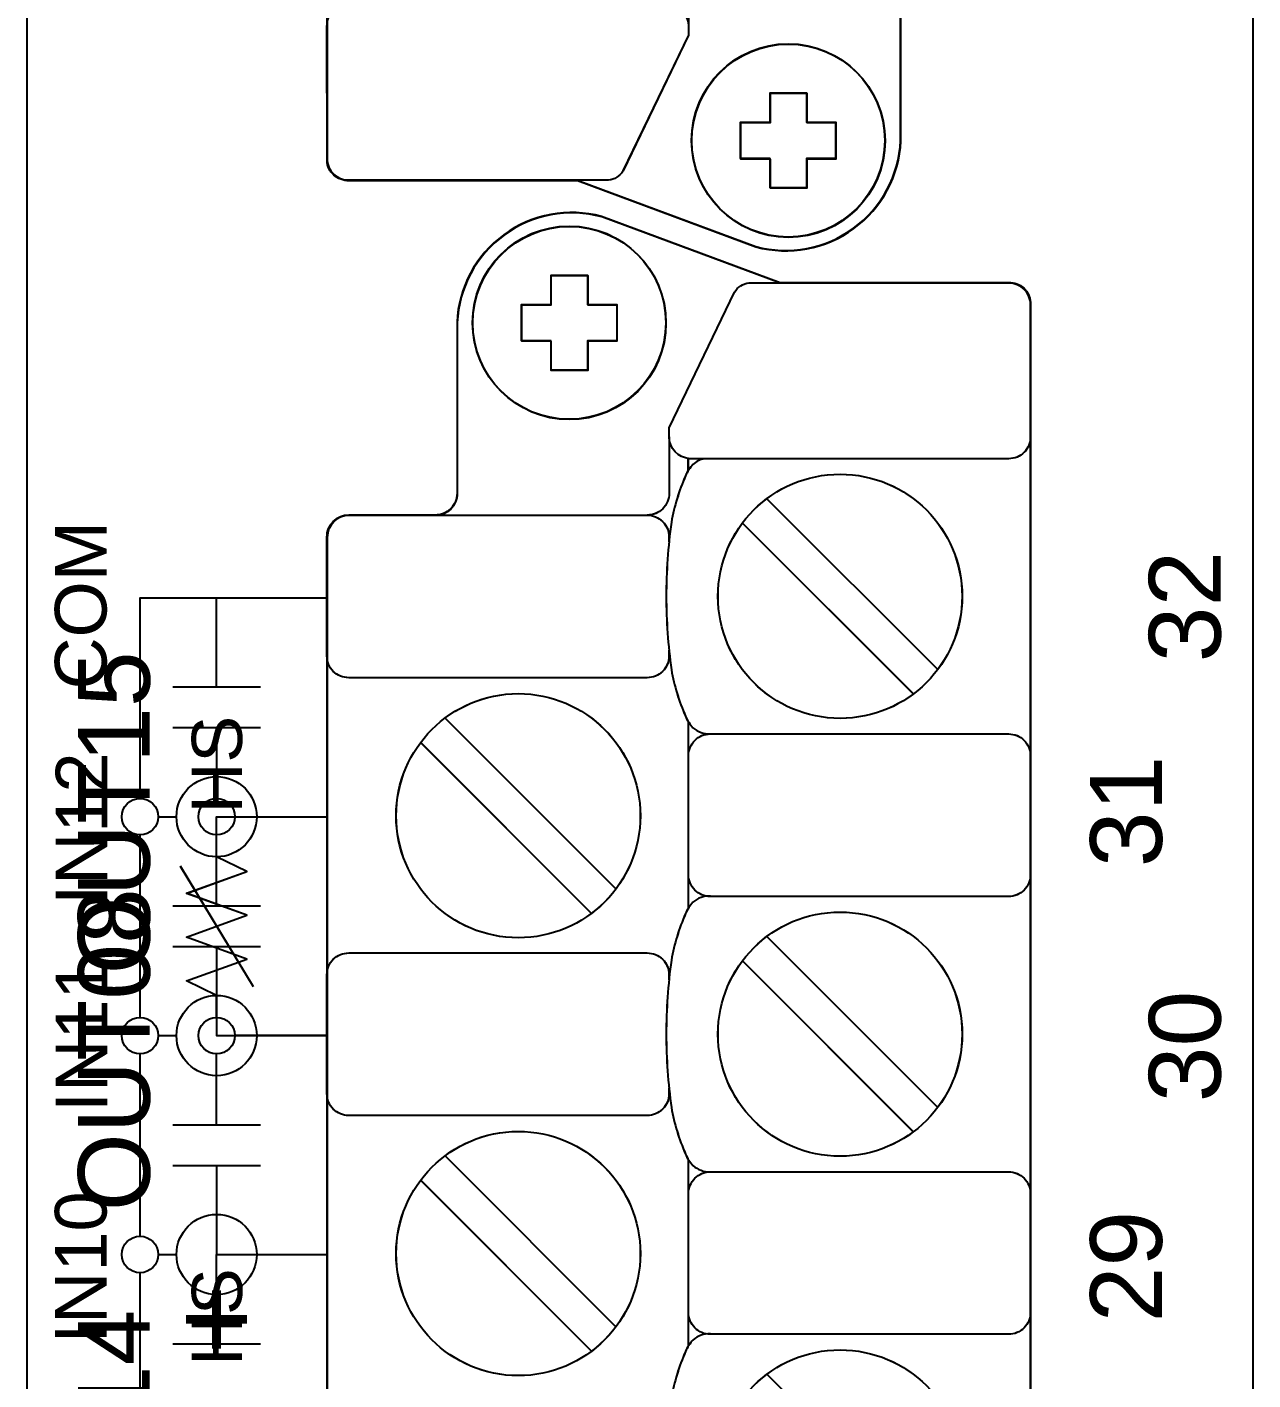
# Model space of a CAD drawing. Extents: x 1 to 47, y 1 to 34.6.
# Drawn here: x 36.919 to 38.599, y 13.126 to 14.98 of the extents above; entities that cross this region are included whole.
import ezdxf

# ---------------------------------------------------------------- set-up
doc = ezdxf.new("R2010")
doc.units = 0
doc.header["$MEASUREMENT"] = 0
for name, color, linetype in [('10_0______DWG_', 7, 'CONTINUOUS'), ('9_1__0__EMPTY_IO_BOARD_POS', 7, 'CONTINUOUS'), ('9_2__2___8__OPTOISOLATED_I', 7, 'CONTINUOUS'), ('9_3__7___8__OPTOISOLATED_I', 7, 'CONTINUOUS'), ('9_4__C___18__COMMON____6__', 7, 'CONTINUOUS'), ('9_5__D___18__COMMON____6__', 7, 'CONTINUOUS'), ('9_6__E___8__OPTOISOLATED_I', 7, 'CONTINUOUS'), ('9_7__4___18__COMMON____6__', 7, 'CONTINUOUS'), ('9_8__8___8__OPTOISOLATED_I', 7, 'CONTINUOUS')]:
    doc.layers.add(name, color=color, linetype=linetype)
doc.styles.add('ARIAL', font='arial.ttf')

msp = doc.modelspace()

# ---------------------------------------------------------------- linework, layer by layer
at = {"layer": '10_0______DWG_'}
msp.add_lwpolyline([(36.919, 3.6192), (36.919, 20.2795, -0.468367), (36.979, 20.3295), (38.549, 20.3295, -0.414132), (38.599, 20.2795), (38.599, 3.6192, -0.414214), (38.549, 3.5692), (36.969, 3.5692, -0.414287)], format="xyb", close=True, dxfattribs=at)
at = {"layer": '9_1__0__EMPTY_IO_BOARD_POS'}
for points in [[(38.1465, 15.0875), (38.2645, 15.0875, 0.414213), (38.2945, 15.1175), (38.2945, 20.0993, 0.414214), (38.2645, 20.1293), (37.9515, 20.1293), (37.7067, 20.2202, 0.480048), (37.5085, 20.0752), (37.5085, 19.841, -0.414214), (37.4785, 19.811), (37.3604, 19.811, 0.414212), (37.3304, 19.781), (37.3303, 19.781), (37.3303, 14.7999, 0.414215), (37.3603, 14.7699), (37.6732, 14.77), (37.9179, 14.6791, 0.47859), (38.1165, 14.8241), (38.1165, 15.0575, -0.414214)], [(38.1465, 9.5875), (38.2645, 9.5875, 0.414213), (38.2945, 9.6175), (38.2945, 14.5993, 0.414214), (38.2645, 14.6293), (37.9515, 14.6293), (37.7067, 14.7202, 0.480048), (37.5085, 14.5752), (37.5085, 14.341, -0.414214), (37.4785, 14.311), (37.3604, 14.311, 0.414212), (37.3304, 14.281), (37.3303, 14.281), (37.3303, 9.2999, 0.414215), (37.3603, 9.2699), (37.6732, 9.27), (37.9179, 9.1791, 0.47859), (38.1165, 9.3241), (38.1165, 9.5575, -0.414214)]]:
    msp.add_lwpolyline(points, format="xyb", close=True, dxfattribs=at)
for points in [[(37.9376, 14.7995), (37.8973, 14.7995), (37.8973, 14.8495), (37.9376, 14.8495), (37.9376, 14.8896), (37.9875, 14.8896), (37.9875, 14.8495), (38.0275, 14.8495), (38.0275, 14.7995), (37.9875, 14.7995), (37.9875, 14.7594), (37.9376, 14.7594)], [(37.6374, 14.5497), (37.5971, 14.5497), (37.5971, 14.5997), (37.6374, 14.5997), (37.6374, 14.6398), (37.6874, 14.6398), (37.6874, 14.5997), (37.7273, 14.5997), (37.7273, 14.5497), (37.6874, 14.5497), (37.6874, 14.5096), (37.6374, 14.5096)]]:
    msp.add_lwpolyline(points, close=True, dxfattribs=at)
for centre in [(37.9624, 14.8245), (37.6622, 14.5747)]:
    msp.add_circle(centre, 0.1324, dxfattribs=at)
at = {"layer": '9_2__2___8__OPTOISOLATED_I'}
for points in [[(38.1461, 15.088), (38.2641, 15.088, 0.414213), (38.2941, 15.118), (38.2942, 20.0998, 0.414214), (38.2642, 20.1298), (37.9511, 20.1298), (37.7064, 20.2207, 0.480048), (37.5082, 20.0757), (37.5082, 19.8415, -0.414214), (37.4782, 19.8115), (37.36, 19.8115, 0.414212), (37.33, 19.7815), (37.3299, 19.7815), (37.3299, 14.8004, 0.414215), (37.3599, 14.7704), (37.6728, 14.7705), (37.9176, 14.6796, 0.47859), (38.1161, 14.8246), (38.1161, 15.058, -0.414214)], [(38.1461, 9.588), (38.2641, 9.588, 0.414213), (38.2941, 9.618), (38.2942, 14.5998, 0.414214), (38.2642, 14.6298), (37.9511, 14.6298), (37.7064, 14.7207, 0.480048), (37.5082, 14.5757), (37.5082, 14.3415, -0.414214), (37.4782, 14.3115), (37.36, 14.3115, 0.414212), (37.33, 14.2815), (37.3299, 14.2815), (37.3299, 9.3004, 0.414215), (37.3599, 9.2704), (37.6728, 9.2705), (37.9176, 9.1796, 0.47859), (38.1161, 9.3246), (38.1161, 9.558, -0.414214)], [(38.294, 14.6031), (38.2942, 14.4188, -0.414214), (38.2642, 14.3888), (37.8271, 14.3888, -0.390527), (37.7988, 14.4188), (37.7988, 14.431), (37.8885, 14.6169, -0.241514), (37.9085, 14.6298), (38.2642, 14.6298, -0.422157)]]:
    msp.add_lwpolyline(points, format="xyb", close=True, dxfattribs=at)
for points in [[(37.8254, 15.3273), (37.8254, 14.9692), (37.7356, 14.7833, -0.241986), (37.7157, 14.7705), (37.3599, 14.7704, -0.422157), (37.3301, 14.7971), (37.3299, 14.9814, -0.414214), (37.3599, 15.0114), (37.7971, 15.0114, -0.390527), (37.8254, 14.9814)], [(37.7988, 14.4188), (37.7989, 14.3415, -0.414214), (37.7689, 14.3115)], [(37.8469, 14.3888, 0.127742), (37.8315, 14.381, 0.081668), (37.8213, 14.3654, 0.0591), (37.802, 14.3017, 0.034646), (37.7949, 14.2002, 0.03436), (37.802, 14.0995, 0.0591), (37.8213, 14.0358, 0.081668), (37.8315, 14.0201, 0.191033), (37.8554, 14.0116)], [(37.7987, 14.1265), (37.7987, 14.1186, -0.414214), (37.7687, 14.0886), (37.3599, 14.0886, -0.414214), (37.3299, 14.1186), (37.3299, 14.2815, -0.414214), (37.3599, 14.3115), (37.7687, 14.3115, -0.414214), (37.7987, 14.2815), (37.7987, 14.2747)], [(37.8254, 13.9816, -0.414214), (37.8554, 14.0116), (38.2641, 14.0116, -0.414214), (38.2941, 13.9816), (38.2941, 13.8188, -0.414214), (38.2641, 13.7888), (37.8554, 13.7888, -0.414214), (37.8254, 13.8188)], [(37.8554, 13.7895, 0.191033), (37.8315, 13.781, 0.081668), (37.8213, 13.7654, 0.0591), (37.802, 13.7017, 0.034646), (37.7949, 13.6002, 0.03436), (37.802, 13.4995, 0.0591), (37.8213, 13.4358, 0.081668), (37.8315, 13.4201, 0.191033), (37.8554, 13.4116)], [(37.7987, 13.5265), (37.7987, 13.5186, -0.414214), (37.7687, 13.4886), (37.3599, 13.4886, -0.414214), (37.3299, 13.5186), (37.3299, 13.6815, -0.414214), (37.3599, 13.7115), (37.7687, 13.7115, -0.414214), (37.7987, 13.6815), (37.7987, 13.6746)], [(37.8254, 13.3816, -0.414214), (37.8554, 13.4116), (38.2641, 13.4116, -0.414214), (38.2941, 13.3816), (38.2941, 13.2188, -0.414214), (38.2641, 13.1888), (37.8554, 13.1888, -0.414214), (37.8254, 13.2188)], [(37.8554, 13.1895, 0.191033), (37.8315, 13.181, 0.081668), (37.8213, 13.1654, 0.0591), (37.802, 13.1017, 0.034646), (37.7949, 13.0002, 0.03436), (37.802, 12.8995, 0.0591), (37.8213, 12.8358, 0.081668), (37.8315, 12.8201, 0.191033), (37.8554, 12.8116)]]:
    msp.add_lwpolyline(points, format="xyb", dxfattribs=at)
for points in [[(37.9372, 14.8), (37.8969, 14.8), (37.8969, 14.85), (37.9372, 14.85), (37.9372, 14.8901), (37.9871, 14.8901), (37.9871, 14.85), (38.0271, 14.85), (38.0271, 14.8), (37.9871, 14.8), (37.9871, 14.7599), (37.9372, 14.7599)], [(37.6371, 14.5503), (37.5968, 14.5503), (37.5968, 14.6002), (37.6371, 14.6002), (37.6371, 14.6403), (37.687, 14.6403), (37.687, 14.6002), (37.727, 14.6002), (37.727, 14.5503), (37.687, 14.5503), (37.687, 14.5101), (37.6371, 14.5101)]]:
    msp.add_lwpolyline(points, close=True, dxfattribs=at)
for points in [[(37.8247, 14.3891), (37.8247, 14.372)], [(37.9327, 14.334), (38.1669, 14.0998)], [(37.8993, 14.3005), (38.1335, 14.0664)], [(37.1788, 14.076), (37.1788, 14.1982), (37.33, 14.1982)], [(37.1188, 14.076), (37.2388, 14.076)], [(37.1188, 14.0203), (37.2388, 14.0203)], [(37.1788, 14.0203), (37.1788, 13.9232)], [(37.4918, 14.0333), (37.7259, 13.7991)], [(37.8254, 13.773), (37.8254, 14.0281)], [(37.4583, 13.9999), (37.6925, 13.7657)], [(37.2038, 13.8982), (37.33, 13.8982)], [(37.1788, 13.776), (37.1788, 13.8732)], [(37.1288, 13.8307), (37.2288, 13.6657)], [(37.1188, 13.776), (37.2388, 13.776)], [(37.1188, 13.7203), (37.2388, 13.7203)], [(37.1788, 13.7203), (37.1788, 13.5982), (37.33, 13.5982)], [(37.9327, 13.734), (38.1669, 13.4998)], [(37.8993, 13.7005), (38.1335, 13.4664)], [(37.4918, 13.4333), (37.7259, 13.1991)], [(37.8254, 13.173), (37.8254, 13.4281)], [(37.4583, 13.3999), (37.6925, 13.1657)], [(37.1788, 13.176), (37.1788, 13.2982), (37.33, 13.2982)], [(37.1188, 13.176), (37.2388, 13.176)], [(37.9327, 13.134), (38.1669, 12.8998)]]:
    msp.add_lwpolyline(points, dxfattribs=at)
for centre, radius in [((37.962, 14.825), 0.1324), ((37.6619, 14.5752), 0.1324), ((38.0331, 14.2002), 0.1673), ((37.5921, 13.8995), 0.1673), ((37.1788, 13.8982), 0.025), ((38.0331, 13.6002), 0.1673), ((37.5921, 13.2995), 0.1673), ((38.0331, 13.0002), 0.1673)]:
    msp.add_circle(centre, radius, dxfattribs=at)
at = {"layer": '9_3__7___8__OPTOISOLATED_I'}
for points in [[(38.1461, 15.088), (38.2641, 15.088, 0.414213), (38.2941, 15.118), (38.2942, 20.0998, 0.414214), (38.2642, 20.1298), (37.9511, 20.1298), (37.7064, 20.2207, 0.480048), (37.5082, 20.0757), (37.5082, 19.8415, -0.414214), (37.4782, 19.8115), (37.36, 19.8115, 0.414212), (37.33, 19.7815), (37.3299, 19.7815), (37.3299, 14.8004, 0.414215), (37.3599, 14.7704), (37.6728, 14.7705), (37.9176, 14.6796, 0.47859), (38.1161, 14.8246), (38.1161, 15.058, -0.414214)], [(38.1461, 9.588), (38.2641, 9.588, 0.414213), (38.2941, 9.618), (38.2942, 14.5998, 0.414214), (38.2642, 14.6298), (37.9511, 14.6298), (37.7064, 14.7207, 0.480048), (37.5082, 14.5757), (37.5082, 14.3415, -0.414214), (37.4782, 14.3115), (37.36, 14.3115, 0.414212), (37.33, 14.2815), (37.3299, 14.2815), (37.3299, 9.3004, 0.414215), (37.3599, 9.2704), (37.6728, 9.2705), (37.9176, 9.1796, 0.47859), (38.1161, 9.3246), (38.1161, 9.558, -0.414214)], [(38.294, 14.6031), (38.2942, 14.4188, -0.414214), (38.2642, 14.3888), (37.8271, 14.3888, -0.390527), (37.7988, 14.4188), (37.7988, 14.431), (37.8885, 14.6169, -0.241514), (37.9085, 14.6298), (38.2642, 14.6298, -0.422157)]]:
    msp.add_lwpolyline(points, format="xyb", close=True, dxfattribs=at)
for points in [[(37.8254, 15.3273), (37.8254, 14.9692), (37.7356, 14.7833, -0.241986), (37.7157, 14.7705), (37.3599, 14.7704, -0.422157), (37.3301, 14.7971), (37.3299, 14.9814, -0.414214), (37.3599, 15.0114), (37.7971, 15.0114, -0.390527), (37.8254, 14.9814)], [(37.7988, 14.4188), (37.7989, 14.3415, -0.414214), (37.7689, 14.3115)], [(37.8469, 14.3888, 0.127742), (37.8315, 14.381, 0.081668), (37.8213, 14.3654, 0.0591), (37.802, 14.3017, 0.034646), (37.7949, 14.2002, 0.03436), (37.802, 14.0995, 0.0591), (37.8213, 14.0358, 0.081668), (37.8315, 14.0201, 0.191033), (37.8554, 14.0116)], [(37.7987, 14.1265), (37.7987, 14.1186, -0.414214), (37.7687, 14.0886), (37.3599, 14.0886, -0.414214), (37.3299, 14.1186), (37.3299, 14.2815, -0.414214), (37.3599, 14.3115), (37.7687, 14.3115, -0.414214), (37.7987, 14.2815), (37.7987, 14.2747)], [(37.8254, 13.9816, -0.414214), (37.8554, 14.0116), (38.2641, 14.0116, -0.414214), (38.2941, 13.9816), (38.2941, 13.8188, -0.414214), (38.2641, 13.7888), (37.8554, 13.7888, -0.414214), (37.8254, 13.8188)], [(37.8554, 13.7895, 0.191033), (37.8315, 13.781, 0.081668), (37.8213, 13.7654, 0.0591), (37.802, 13.7017, 0.034646), (37.7949, 13.6002, 0.03436), (37.802, 13.4995, 0.0591), (37.8213, 13.4358, 0.081668), (37.8315, 13.4201, 0.191033), (37.8554, 13.4116)], [(37.7987, 13.5265), (37.7987, 13.5186, -0.414214), (37.7687, 13.4886), (37.3599, 13.4886, -0.414214), (37.3299, 13.5186), (37.3299, 13.6815, -0.414214), (37.3599, 13.7115), (37.7687, 13.7115, -0.414214), (37.7987, 13.6815), (37.7987, 13.6746)], [(37.8254, 13.3816, -0.414214), (37.8554, 13.4116), (38.2641, 13.4116, -0.414214), (38.2941, 13.3816), (38.2941, 13.2188, -0.414214), (38.2641, 13.1888), (37.8554, 13.1888, -0.414214), (37.8254, 13.2188)], [(37.8554, 13.1895, 0.191033), (37.8315, 13.181, 0.081668), (37.8213, 13.1654, 0.0591), (37.802, 13.1017, 0.034646), (37.7949, 13.0002, 0.03436), (37.802, 12.8995, 0.0591), (37.8213, 12.8358, 0.081668), (37.8315, 12.8201, 0.191033), (37.8554, 12.8116)]]:
    msp.add_lwpolyline(points, format="xyb", dxfattribs=at)
for points in [[(37.9372, 14.8), (37.8969, 14.8), (37.8969, 14.85), (37.9372, 14.85), (37.9372, 14.8901), (37.9871, 14.8901), (37.9871, 14.85), (38.0271, 14.85), (38.0271, 14.8), (37.9871, 14.8), (37.9871, 14.7599), (37.9372, 14.7599)], [(37.6371, 14.5503), (37.5968, 14.5503), (37.5968, 14.6002), (37.6371, 14.6002), (37.6371, 14.6403), (37.687, 14.6403), (37.687, 14.6002), (37.727, 14.6002), (37.727, 14.5503), (37.687, 14.5503), (37.687, 14.5101), (37.6371, 14.5101)]]:
    msp.add_lwpolyline(points, close=True, dxfattribs=at)
for points in [[(37.8247, 14.3891), (37.8247, 14.372)], [(37.9327, 14.334), (38.1669, 14.0998)], [(37.8993, 14.3005), (38.1335, 14.0664)], [(37.1788, 14.076), (37.1788, 14.1982), (37.3299, 14.1982)], [(37.1188, 14.076), (37.2388, 14.076)], [(37.1188, 14.0203), (37.2388, 14.0203)], [(37.1788, 14.0203), (37.1788, 13.9231)], [(37.4918, 14.0333), (37.7259, 13.7991)], [(37.8254, 13.773), (37.8254, 14.0281)], [(37.4583, 13.9999), (37.6925, 13.7657)], [(37.2038, 13.8982), (37.3299, 13.8982)], [(37.1788, 13.776), (37.1788, 13.8732)], [(37.1288, 13.8306), (37.2288, 13.6656)], [(37.1188, 13.776), (37.2388, 13.776)], [(37.1188, 13.7203), (37.2388, 13.7203)], [(37.1788, 13.7203), (37.1788, 13.5982), (37.3299, 13.5982)], [(37.9327, 13.734), (38.1669, 13.4998)], [(37.8993, 13.7005), (38.1335, 13.4664)], [(37.4918, 13.4333), (37.7259, 13.1991)], [(37.8254, 13.173), (37.8254, 13.4281)], [(37.4583, 13.3999), (37.6925, 13.1657)], [(37.1788, 13.176), (37.1788, 13.2982), (37.3299, 13.2982)], [(37.1188, 13.176), (37.2388, 13.176)], [(37.9327, 13.134), (38.1669, 12.8998)]]:
    msp.add_lwpolyline(points, dxfattribs=at)
for centre, radius in [((37.962, 14.825), 0.1324), ((37.6619, 14.5752), 0.1324), ((38.0331, 14.2002), 0.1673), ((37.5921, 13.8995), 0.1673), ((37.1788, 13.8982), 0.025), ((38.0331, 13.6002), 0.1673), ((37.5921, 13.2995), 0.1673), ((38.0331, 13.0002), 0.1673)]:
    msp.add_circle(centre, radius, dxfattribs=at)
at = {"layer": '9_4__C___18__COMMON____6__'}
for points in [[(38.1461, 15.088), (38.2641, 15.088, 0.414213), (38.2941, 15.118), (38.2942, 20.0998, 0.414214), (38.2642, 20.1298), (37.9511, 20.1298), (37.7064, 20.2207, 0.480048), (37.5082, 20.0757), (37.5082, 19.8415, -0.414214), (37.4782, 19.8115), (37.36, 19.8115, 0.414212), (37.33, 19.7815), (37.3299, 19.7815), (37.3299, 14.8004, 0.414215), (37.3599, 14.7704), (37.6728, 14.7705), (37.9176, 14.6796, 0.47859), (38.1161, 14.8246), (38.1161, 15.058, -0.414214)], [(38.1461, 9.588), (38.2641, 9.588, 0.414213), (38.2941, 9.618), (38.2942, 14.5998, 0.414214), (38.2642, 14.6298), (37.9511, 14.6298), (37.7064, 14.7207, 0.480048), (37.5082, 14.5757), (37.5082, 14.3415, -0.414214), (37.4782, 14.3115), (37.36, 14.3115, 0.414212), (37.33, 14.2815), (37.3299, 14.2815), (37.3299, 9.3004, 0.414215), (37.3599, 9.2704), (37.6728, 9.2705), (37.9176, 9.1796, 0.47859), (38.1161, 9.3246), (38.1161, 9.558, -0.414214)], [(38.294, 14.6031), (38.2942, 14.4188, -0.414214), (38.2642, 14.3888), (37.8271, 14.3888, -0.390527), (37.7988, 14.4188), (37.7988, 14.431), (37.8885, 14.6169, -0.241514), (37.9085, 14.6298), (38.2642, 14.6298, -0.422157)]]:
    msp.add_lwpolyline(points, format="xyb", close=True, dxfattribs=at)
for points in [[(37.8254, 15.3273), (37.8254, 14.9692), (37.7356, 14.7833, -0.241986), (37.7157, 14.7705), (37.3599, 14.7704, -0.422157), (37.3301, 14.7971), (37.3299, 14.9814, -0.414214), (37.3599, 15.0114), (37.7971, 15.0114, -0.390527), (37.8254, 14.9814)], [(37.7988, 14.4188), (37.7989, 14.3415, -0.414214), (37.7689, 14.3115)], [(37.8469, 14.3888, 0.127742), (37.8315, 14.381, 0.081668), (37.8213, 14.3654, 0.0591), (37.802, 14.3017, 0.034646), (37.7949, 14.2002, 0.03436), (37.802, 14.0995, 0.0591), (37.8213, 14.0358, 0.081668), (37.8315, 14.0201, 0.191033), (37.8554, 14.0116)], [(37.7987, 14.1265), (37.7987, 14.1186, -0.414214), (37.7687, 14.0886), (37.3599, 14.0886, -0.414214), (37.3299, 14.1186), (37.3299, 14.2815, -0.414214), (37.3599, 14.3115), (37.7687, 14.3115, -0.414214), (37.7987, 14.2815), (37.7987, 14.2747)], [(37.8254, 13.9816, -0.414214), (37.8554, 14.0116), (38.2641, 14.0116, -0.414214), (38.2941, 13.9816), (38.2941, 13.8188, -0.414214), (38.2641, 13.7888), (37.8554, 13.7888, -0.414214), (37.8254, 13.8188)], [(37.8554, 13.7895, 0.191033), (37.8315, 13.781, 0.081668), (37.8213, 13.7654, 0.0591), (37.802, 13.7017, 0.034646), (37.7949, 13.6002, 0.03436), (37.802, 13.4995, 0.0591), (37.8213, 13.4358, 0.081668), (37.8315, 13.4201, 0.191033), (37.8554, 13.4116)], [(37.7987, 13.5265), (37.7987, 13.5186, -0.414214), (37.7687, 13.4886), (37.3599, 13.4886, -0.414214), (37.3299, 13.5186), (37.3299, 13.6815, -0.414214), (37.3599, 13.7115), (37.7687, 13.7115, -0.414214), (37.7987, 13.6815), (37.7987, 13.6746)], [(37.8254, 13.3816, -0.414214), (37.8554, 13.4116), (38.2641, 13.4116, -0.414214), (38.2941, 13.3816), (38.2941, 13.2188, -0.414214), (38.2641, 13.1888), (37.8554, 13.1888, -0.414214), (37.8254, 13.2188)], [(37.8554, 13.1895, 0.191033), (37.8315, 13.181, 0.081668), (37.8213, 13.1654, 0.0591), (37.802, 13.1017, 0.034646), (37.7949, 13.0002, 0.03436), (37.802, 12.8995, 0.0591), (37.8213, 12.8358, 0.081668), (37.8315, 12.8201, 0.191033), (37.8554, 12.8116)]]:
    msp.add_lwpolyline(points, format="xyb", dxfattribs=at)
for points in [[(37.9372, 14.8), (37.8969, 14.8), (37.8969, 14.85), (37.9372, 14.85), (37.9372, 14.8901), (37.9871, 14.8901), (37.9871, 14.85), (38.0271, 14.85), (38.0271, 14.8), (37.9871, 14.8), (37.9871, 14.7599), (37.9372, 14.7599)], [(37.6371, 14.5503), (37.5968, 14.5503), (37.5968, 14.6002), (37.6371, 14.6002), (37.6371, 14.6403), (37.687, 14.6403), (37.687, 14.6002), (37.727, 14.6002), (37.727, 14.5503), (37.687, 14.5503), (37.687, 14.5101), (37.6371, 14.5101)]]:
    msp.add_lwpolyline(points, close=True, dxfattribs=at)
for points in [[(37.8247, 14.3891), (37.8247, 14.372)], [(37.9327, 14.334), (38.1669, 14.0998)], [(37.8993, 14.3005), (38.1335, 14.0664)], [(37.0738, 13.9232), (37.0738, 14.1982), (37.3299, 14.1982)], [(37.4918, 14.0333), (37.7259, 13.7991)], [(37.8254, 13.773), (37.8254, 14.0281)], [(37.4583, 13.9999), (37.6925, 13.7657)], [(37.0988, 13.8982), (37.1238, 13.8982)], [(37.2338, 13.8982), (37.3299, 13.8982)], [(37.0738, 13.6232), (37.0738, 13.8732)], [(37.9327, 13.734), (38.1669, 13.4998)], [(37.8993, 13.7005), (38.1335, 13.4664)], [(37.0988, 13.5982), (37.1238, 13.5982)], [(37.2338, 13.5982), (37.3299, 13.5982)], [(37.0738, 13.3232), (37.0738, 13.5732)], [(37.4918, 13.4333), (37.7259, 13.1991)], [(37.8254, 13.173), (37.8254, 13.4281)], [(37.4583, 13.3999), (37.6925, 13.1657)], [(37.0988, 13.2982), (37.1238, 13.2982)], [(37.2338, 13.2982), (37.3299, 13.2982)], [(37.0738, 13.0232), (37.0738, 13.2732)], [(37.9327, 13.134), (38.1669, 12.8998)]]:
    msp.add_lwpolyline(points, dxfattribs=at)
for centre, radius in [((37.962, 14.825), 0.1324), ((37.6619, 14.5752), 0.1324), ((38.0331, 14.2002), 0.1673), ((37.5921, 13.8995), 0.1673), ((37.1788, 13.8982), 0.055), ((37.0738, 13.8982), 0.025), ((38.0331, 13.6002), 0.1673), ((37.1788, 13.5982), 0.055), ((37.0738, 13.5982), 0.025), ((37.5921, 13.2995), 0.1673), ((37.1788, 13.2982), 0.055), ((37.0738, 13.2982), 0.025), ((38.0331, 13.0002), 0.1673)]:
    msp.add_circle(centre, radius, dxfattribs=at)
at = {"layer": '9_5__D___18__COMMON____6__'}
for points in [[(38.1461, 15.088), (38.2641, 15.088, 0.414213), (38.2941, 15.118), (38.2942, 20.0998, 0.414214), (38.2642, 20.1298), (37.9511, 20.1298), (37.7064, 20.2207, 0.480048), (37.5082, 20.0757), (37.5082, 19.8415, -0.414214), (37.4782, 19.8115), (37.36, 19.8115, 0.414212), (37.33, 19.7815), (37.3299, 19.7815), (37.3299, 14.8004, 0.414215), (37.3599, 14.7704), (37.6728, 14.7705), (37.9176, 14.6796, 0.47859), (38.1161, 14.8246), (38.1161, 15.058, -0.414214)], [(38.1461, 9.588), (38.2641, 9.588, 0.414213), (38.2941, 9.618), (38.2942, 14.5998, 0.414214), (38.2642, 14.6298), (37.9511, 14.6298), (37.7064, 14.7207, 0.480048), (37.5082, 14.5757), (37.5082, 14.3415, -0.414214), (37.4782, 14.3115), (37.36, 14.3115, 0.414212), (37.33, 14.2815), (37.3299, 14.2815), (37.3299, 9.3004, 0.414215), (37.3599, 9.2704), (37.6728, 9.2705), (37.9176, 9.1796, 0.47859), (38.1161, 9.3246), (38.1161, 9.558, -0.414214)], [(38.294, 14.6031), (38.2942, 14.4188, -0.414214), (38.2642, 14.3888), (37.8271, 14.3888, -0.390527), (37.7988, 14.4188), (37.7988, 14.431), (37.8885, 14.6169, -0.241514), (37.9085, 14.6298), (38.2642, 14.6298, -0.422157)]]:
    msp.add_lwpolyline(points, format="xyb", close=True, dxfattribs=at)
for points in [[(37.8254, 15.3273), (37.8254, 14.9692), (37.7356, 14.7833, -0.241986), (37.7157, 14.7705), (37.3599, 14.7704, -0.422157), (37.3301, 14.7971), (37.3299, 14.9814, -0.414214), (37.3599, 15.0114), (37.7971, 15.0114, -0.390527), (37.8254, 14.9814)], [(37.7988, 14.4188), (37.7989, 14.3415, -0.414214), (37.7689, 14.3115)], [(37.8469, 14.3888, 0.127742), (37.8315, 14.381, 0.081668), (37.8213, 14.3654, 0.0591), (37.802, 14.3017, 0.034646), (37.7949, 14.2002, 0.03436), (37.802, 14.0995, 0.0591), (37.8213, 14.0358, 0.081668), (37.8315, 14.0201, 0.191033), (37.8554, 14.0116)], [(37.7987, 14.1265), (37.7987, 14.1186, -0.414214), (37.7687, 14.0886), (37.3599, 14.0886, -0.414214), (37.3299, 14.1186), (37.3299, 14.2815, -0.414214), (37.3599, 14.3115), (37.7687, 14.3115, -0.414214), (37.7987, 14.2815), (37.7987, 14.2747)], [(37.8254, 13.9816, -0.414214), (37.8554, 14.0116), (38.2641, 14.0116, -0.414214), (38.2941, 13.9816), (38.2941, 13.8188, -0.414214), (38.2641, 13.7888), (37.8554, 13.7888, -0.414214), (37.8254, 13.8188)], [(37.8554, 13.7895, 0.191033), (37.8315, 13.781, 0.081668), (37.8213, 13.7654, 0.0591), (37.802, 13.7017, 0.034646), (37.7949, 13.6002, 0.03436), (37.802, 13.4995, 0.0591), (37.8213, 13.4358, 0.081668), (37.8315, 13.4201, 0.191033), (37.8554, 13.4116)], [(37.7987, 13.5265), (37.7987, 13.5186, -0.414214), (37.7687, 13.4886), (37.3599, 13.4886, -0.414214), (37.3299, 13.5186), (37.3299, 13.6815, -0.414214), (37.3599, 13.7115), (37.7687, 13.7115, -0.414214), (37.7987, 13.6815), (37.7987, 13.6746)], [(37.8254, 13.3816, -0.414214), (37.8554, 13.4116), (38.2641, 13.4116, -0.414214), (38.2941, 13.3816), (38.2941, 13.2188, -0.414214), (38.2641, 13.1888), (37.8554, 13.1888, -0.414214), (37.8254, 13.2188)], [(37.8554, 13.1895, 0.191033), (37.8315, 13.181, 0.081668), (37.8213, 13.1654, 0.0591), (37.802, 13.1017, 0.034646), (37.7949, 13.0002, 0.03436), (37.802, 12.8995, 0.0591), (37.8213, 12.8358, 0.081668), (37.8315, 12.8201, 0.191033), (37.8554, 12.8116)]]:
    msp.add_lwpolyline(points, format="xyb", dxfattribs=at)
for points in [[(37.9372, 14.8), (37.8969, 14.8), (37.8969, 14.85), (37.9372, 14.85), (37.9372, 14.8901), (37.9871, 14.8901), (37.9871, 14.85), (38.0271, 14.85), (38.0271, 14.8), (37.9871, 14.8), (37.9871, 14.7599), (37.9372, 14.7599)], [(37.6371, 14.5503), (37.5968, 14.5503), (37.5968, 14.6002), (37.6371, 14.6002), (37.6371, 14.6403), (37.687, 14.6403), (37.687, 14.6002), (37.727, 14.6002), (37.727, 14.5503), (37.687, 14.5503), (37.687, 14.5101), (37.6371, 14.5101)]]:
    msp.add_lwpolyline(points, close=True, dxfattribs=at)
for points in [[(37.8247, 14.3891), (37.8247, 14.372)], [(37.9327, 14.334), (38.1669, 14.0998)], [(37.8993, 14.3005), (38.1335, 14.0664)], [(37.0738, 13.9232), (37.0738, 14.1982), (37.3299, 14.1982)], [(37.4918, 14.0333), (37.7259, 13.7991)], [(37.8254, 13.773), (37.8254, 14.0281)], [(37.4583, 13.9999), (37.6925, 13.7657)], [(37.0988, 13.8982), (37.1238, 13.8982)], [(37.2338, 13.8982), (37.3299, 13.8982)], [(37.0738, 13.6232), (37.0738, 13.8732)], [(37.9327, 13.734), (38.1669, 13.4998)], [(37.8993, 13.7005), (38.1335, 13.4664)], [(37.0988, 13.5982), (37.1238, 13.5982)], [(37.2338, 13.5982), (37.3299, 13.5982)], [(37.0738, 13.3232), (37.0738, 13.5732)], [(37.4918, 13.4333), (37.7259, 13.1991)], [(37.8254, 13.173), (37.8254, 13.4281)], [(37.4583, 13.3999), (37.6925, 13.1657)], [(37.0988, 13.2982), (37.1238, 13.2982)], [(37.2338, 13.2982), (37.3299, 13.2982)], [(37.0738, 13.0232), (37.0738, 13.2732)], [(37.9327, 13.134), (38.1669, 12.8998)]]:
    msp.add_lwpolyline(points, dxfattribs=at)
for centre, radius in [((37.962, 14.825), 0.1324), ((37.6619, 14.5752), 0.1324), ((38.0331, 14.2002), 0.1673), ((37.5921, 13.8995), 0.1673), ((37.1788, 13.8982), 0.055), ((37.0738, 13.8982), 0.025), ((38.0331, 13.6002), 0.1673), ((37.1788, 13.5982), 0.055), ((37.0738, 13.5982), 0.025), ((37.5921, 13.2995), 0.1673), ((37.1788, 13.2982), 0.055), ((37.0738, 13.2982), 0.025), ((38.0331, 13.0002), 0.1673)]:
    msp.add_circle(centre, radius, dxfattribs=at)
at = {"layer": '9_6__E___8__OPTOISOLATED_I'}
for points in [[(38.1461, 15.088), (38.2641, 15.088, 0.414213), (38.2941, 15.118), (38.2942, 20.0998, 0.414214), (38.2642, 20.1298), (37.9511, 20.1298), (37.7064, 20.2207, 0.480048), (37.5082, 20.0757), (37.5082, 19.8415, -0.414214), (37.4782, 19.8115), (37.36, 19.8115, 0.414212), (37.33, 19.7815), (37.3299, 19.7815), (37.3299, 14.8004, 0.414215), (37.3599, 14.7704), (37.6728, 14.7705), (37.9176, 14.6796, 0.47859), (38.1161, 14.8246), (38.1161, 15.058, -0.414214)], [(38.1461, 9.588), (38.2641, 9.588, 0.414213), (38.2941, 9.618), (38.2942, 14.5998, 0.414214), (38.2642, 14.6298), (37.9511, 14.6298), (37.7064, 14.7207, 0.480048), (37.5082, 14.5757), (37.5082, 14.3415, -0.414214), (37.4782, 14.3115), (37.36, 14.3115, 0.414212), (37.33, 14.2815), (37.3299, 14.2815), (37.3299, 9.3004, 0.414215), (37.3599, 9.2704), (37.6728, 9.2705), (37.9176, 9.1796, 0.47859), (38.1161, 9.3246), (38.1161, 9.558, -0.414214)], [(38.294, 14.6031), (38.2942, 14.4188, -0.414214), (38.2642, 14.3888), (37.8271, 14.3888, -0.390527), (37.7988, 14.4188), (37.7988, 14.431), (37.8885, 14.6169, -0.241514), (37.9085, 14.6298), (38.2642, 14.6298, -0.422157)]]:
    msp.add_lwpolyline(points, format="xyb", close=True, dxfattribs=at)
for points in [[(37.8254, 15.3273), (37.8254, 14.9692), (37.7356, 14.7833, -0.241986), (37.7157, 14.7705), (37.3599, 14.7704, -0.422157), (37.3301, 14.7971), (37.3299, 14.9814, -0.414214), (37.3599, 15.0114), (37.7971, 15.0114, -0.390527), (37.8254, 14.9814)], [(37.7988, 14.4188), (37.7989, 14.3415, -0.414214), (37.7689, 14.3115)], [(37.8469, 14.3888, 0.127742), (37.8315, 14.381, 0.081668), (37.8213, 14.3654, 0.0591), (37.802, 14.3017, 0.034646), (37.7949, 14.2002, 0.03436), (37.802, 14.0995, 0.0591), (37.8213, 14.0358, 0.081668), (37.8315, 14.0201, 0.191033), (37.8554, 14.0116)], [(37.7987, 14.1265), (37.7987, 14.1186, -0.414214), (37.7687, 14.0886), (37.3599, 14.0886, -0.414214), (37.3299, 14.1186), (37.3299, 14.2815, -0.414214), (37.3599, 14.3115), (37.7687, 14.3115, -0.414214), (37.7987, 14.2815), (37.7987, 14.2747)], [(37.8254, 13.9816, -0.414214), (37.8554, 14.0116), (38.2641, 14.0116, -0.414214), (38.2941, 13.9816), (38.2941, 13.8188, -0.414214), (38.2641, 13.7888), (37.8554, 13.7888, -0.414214), (37.8254, 13.8188)], [(37.8554, 13.7895, 0.191033), (37.8315, 13.781, 0.081668), (37.8213, 13.7654, 0.0591), (37.802, 13.7017, 0.034646), (37.7949, 13.6002, 0.03436), (37.802, 13.4995, 0.0591), (37.8213, 13.4358, 0.081668), (37.8315, 13.4201, 0.191033), (37.8554, 13.4116)], [(37.7987, 13.5265), (37.7987, 13.5186, -0.414214), (37.7687, 13.4886), (37.3599, 13.4886, -0.414214), (37.3299, 13.5186), (37.3299, 13.6815, -0.414214), (37.3599, 13.7115), (37.7687, 13.7115, -0.414214), (37.7987, 13.6815), (37.7987, 13.6746)], [(37.8254, 13.3816, -0.414214), (37.8554, 13.4116), (38.2641, 13.4116, -0.414214), (38.2941, 13.3816), (38.2941, 13.2188, -0.414214), (38.2641, 13.1888), (37.8554, 13.1888, -0.414214), (37.8254, 13.2188)], [(37.8554, 13.1895, 0.191033), (37.8315, 13.181, 0.081668), (37.8213, 13.1654, 0.0591), (37.802, 13.1017, 0.034646), (37.7949, 13.0002, 0.03436), (37.802, 12.8995, 0.0591), (37.8213, 12.8358, 0.081668), (37.8315, 12.8201, 0.191033), (37.8554, 12.8116)]]:
    msp.add_lwpolyline(points, format="xyb", dxfattribs=at)
for points in [[(37.9372, 14.8), (37.8969, 14.8), (37.8969, 14.85), (37.9372, 14.85), (37.9372, 14.8901), (37.9871, 14.8901), (37.9871, 14.85), (38.0271, 14.85), (38.0271, 14.8), (37.9871, 14.8), (37.9871, 14.7599), (37.9372, 14.7599)], [(37.6371, 14.5503), (37.5968, 14.5503), (37.5968, 14.6002), (37.6371, 14.6002), (37.6371, 14.6403), (37.687, 14.6403), (37.687, 14.6002), (37.727, 14.6002), (37.727, 14.5503), (37.687, 14.5503), (37.687, 14.5101), (37.6371, 14.5101)]]:
    msp.add_lwpolyline(points, close=True, dxfattribs=at)
for points in [[(37.8247, 14.3891), (37.8247, 14.372)], [(37.9327, 14.334), (38.1669, 14.0998)], [(37.8993, 14.3005), (38.1335, 14.0664)], [(37.4918, 14.0333), (37.7259, 13.7991)], [(37.8254, 13.773), (37.8254, 14.0281)], [(37.4583, 13.9999), (37.6925, 13.7657)], [(37.1788, 13.6232), (37.1788, 13.6531), (37.1376, 13.6731), (37.2201, 13.7031), (37.1376, 13.7331), (37.2201, 13.7631), (37.1376, 13.7932), (37.2201, 13.8232), (37.1788, 13.8432), (37.1788, 13.8982), (37.3299, 13.8982)], [(37.9327, 13.734), (38.1669, 13.4998)], [(37.8993, 13.7005), (38.1335, 13.4664)], [(37.3299, 13.5982), (37.2038, 13.5982)], [(37.1788, 13.476), (37.1788, 13.5732)], [(37.1188, 13.476), (37.2388, 13.476)], [(37.4918, 13.4333), (37.7259, 13.1991)], [(37.8254, 13.173), (37.8254, 13.4281)], [(37.1188, 13.4203), (37.2388, 13.4203)], [(37.1788, 13.4203), (37.1788, 13.2982), (37.3299, 13.2982)], [(37.4583, 13.3999), (37.6925, 13.1657)], [(37.9327, 13.134), (38.1669, 12.8998)]]:
    msp.add_lwpolyline(points, dxfattribs=at)
for centre, radius in [((37.962, 14.825), 0.1324), ((37.6619, 14.5752), 0.1324), ((38.0331, 14.2002), 0.1673), ((37.5921, 13.8995), 0.1673), ((38.0331, 13.6002), 0.1673), ((37.1788, 13.5982), 0.025), ((37.5921, 13.2995), 0.1673), ((38.0331, 13.0002), 0.1673)]:
    msp.add_circle(centre, radius, dxfattribs=at)
at = {"layer": '9_7__4___18__COMMON____6__'}
for points in [[(38.1462, 15.088), (38.2642, 15.088, 0.414213), (38.2942, 15.118), (38.2942, 20.0998, 0.414214), (38.2642, 20.1298), (37.9512, 20.1298), (37.7064, 20.2207, 0.480048), (37.5082, 20.0757), (37.5082, 19.8415, -0.414214), (37.4782, 19.8115), (37.3601, 19.8115, 0.414212), (37.3301, 19.7815), (37.33, 19.7815), (37.33, 14.8004, 0.414215), (37.36, 14.7704), (37.6729, 14.7705), (37.9176, 14.6796, 0.47859), (38.1162, 14.8246), (38.1162, 15.058, -0.414214)], [(38.1462, 9.588), (38.2642, 9.588, 0.414213), (38.2942, 9.618), (38.2942, 14.5998, 0.414214), (38.2642, 14.6298), (37.9512, 14.6298), (37.7064, 14.7207, 0.480048), (37.5082, 14.5757), (37.5082, 14.3415, -0.414214), (37.4782, 14.3115), (37.3601, 14.3115, 0.414212), (37.3301, 14.2815), (37.33, 14.2815), (37.33, 9.3004, 0.414215), (37.36, 9.2704), (37.6729, 9.2705), (37.9176, 9.1796, 0.47859), (38.1162, 9.3246), (38.1162, 9.558, -0.414214)], [(38.2941, 14.6031), (38.2943, 14.4188, -0.414214), (38.2643, 14.3888), (37.8271, 14.3888, -0.390527), (37.7988, 14.4188), (37.7988, 14.431), (37.8886, 14.6169, -0.241514), (37.9085, 14.6298), (38.2643, 14.6298, -0.422157)]]:
    msp.add_lwpolyline(points, format="xyb", close=True, dxfattribs=at)
for points in [[(37.8254, 15.3273), (37.8254, 14.9692), (37.7357, 14.7833, -0.241986), (37.7158, 14.7705), (37.36, 14.7704, -0.422157), (37.3302, 14.7971), (37.33, 14.9814, -0.414214), (37.36, 15.0114), (37.7971, 15.0114, -0.390527), (37.8254, 14.9814)], [(37.7988, 14.4188), (37.799, 14.3415, -0.414214), (37.769, 14.3115)], [(37.847, 14.3888, 0.127742), (37.8315, 14.381, 0.081668), (37.8214, 14.3654, 0.0591), (37.802, 14.3017, 0.034646), (37.795, 14.2002, 0.03436), (37.802, 14.0995, 0.0591), (37.8214, 14.0358, 0.081668), (37.8315, 14.0201, 0.191033), (37.8554, 14.0116)], [(37.7988, 14.1265), (37.7988, 14.1186, -0.414214), (37.7688, 14.0886), (37.36, 14.0886, -0.414214), (37.33, 14.1186), (37.33, 14.2815, -0.414214), (37.36, 14.3115), (37.7688, 14.3115, -0.414214), (37.7988, 14.2815), (37.7988, 14.2747)], [(37.8254, 13.9816, -0.414214), (37.8554, 14.0116), (38.2642, 14.0116, -0.414214), (38.2942, 13.9816), (38.2942, 13.8188, -0.414214), (38.2642, 13.7888), (37.8554, 13.7888, -0.414214), (37.8254, 13.8188)], [(37.8554, 13.7895, 0.191033), (37.8315, 13.781, 0.081668), (37.8214, 13.7654, 0.0591), (37.802, 13.7017, 0.034646), (37.795, 13.6002, 0.03436), (37.802, 13.4995, 0.0591), (37.8214, 13.4358, 0.081668), (37.8315, 13.4201, 0.191033), (37.8554, 13.4116)], [(37.7988, 13.5265), (37.7988, 13.5186, -0.414214), (37.7688, 13.4886), (37.36, 13.4886, -0.414214), (37.33, 13.5186), (37.33, 13.6815, -0.414214), (37.36, 13.7115), (37.7688, 13.7115, -0.414214), (37.7988, 13.6815), (37.7988, 13.6746)], [(37.8254, 13.3816, -0.414214), (37.8554, 13.4116), (38.2642, 13.4116, -0.414214), (38.2942, 13.3816), (38.2942, 13.2188, -0.414214), (38.2642, 13.1888), (37.8554, 13.1888, -0.414214), (37.8254, 13.2188)], [(37.8554, 13.1895, 0.191033), (37.8315, 13.181, 0.081668), (37.8214, 13.1654, 0.0591), (37.802, 13.1017, 0.034646), (37.795, 13.0002, 0.03436), (37.802, 12.8995, 0.0591), (37.8214, 12.8358, 0.081668), (37.8315, 12.8201, 0.191033), (37.8554, 12.8116)]]:
    msp.add_lwpolyline(points, format="xyb", dxfattribs=at)
for points in [[(37.9373, 14.8), (37.897, 14.8), (37.897, 14.85), (37.9373, 14.85), (37.9373, 14.8901), (37.9872, 14.8901), (37.9872, 14.85), (38.0272, 14.85), (38.0272, 14.8), (37.9872, 14.8), (37.9872, 14.7599), (37.9373, 14.7599)], [(37.6371, 14.5503), (37.5968, 14.5503), (37.5968, 14.6002), (37.6371, 14.6002), (37.6371, 14.6403), (37.6871, 14.6403), (37.6871, 14.6002), (37.727, 14.6002), (37.727, 14.5503), (37.6871, 14.5503), (37.6871, 14.5101), (37.6371, 14.5101)]]:
    msp.add_lwpolyline(points, close=True, dxfattribs=at)
for points in [[(37.8248, 14.3891), (37.8248, 14.372)], [(37.9328, 14.334), (38.167, 14.0998)], [(37.8994, 14.3005), (38.1336, 14.0664)], [(37.0738, 13.9232), (37.0738, 14.1982), (37.33, 14.1982)], [(37.4918, 14.0333), (37.726, 13.7991)], [(37.8254, 13.773), (37.8254, 14.0281)], [(37.4584, 13.9999), (37.6926, 13.7657)], [(37.0988, 13.8982), (37.1238, 13.8982)], [(37.2338, 13.8982), (37.33, 13.8982)], [(37.0738, 13.6232), (37.0738, 13.8732)], [(37.9328, 13.734), (38.167, 13.4998)], [(37.8994, 13.7005), (38.1336, 13.4664)], [(37.0988, 13.5982), (37.1238, 13.5982)], [(37.2338, 13.5982), (37.33, 13.5982)], [(37.0738, 13.3232), (37.0738, 13.5732)], [(37.4918, 13.4333), (37.726, 13.1991)], [(37.8254, 13.173), (37.8254, 13.4281)], [(37.4584, 13.3999), (37.6926, 13.1657)], [(37.0988, 13.2982), (37.1238, 13.2982)], [(37.2338, 13.2982), (37.33, 13.2982)], [(37.0738, 13.0232), (37.0738, 13.2732)], [(37.9328, 13.134), (38.167, 12.8998)]]:
    msp.add_lwpolyline(points, dxfattribs=at)
for centre, radius in [((37.9621, 14.825), 0.1324), ((37.6619, 14.5752), 0.1324), ((38.0332, 14.2002), 0.1673), ((37.5922, 13.8995), 0.1673), ((37.1788, 13.8982), 0.055), ((37.0738, 13.8982), 0.025), ((38.0332, 13.6002), 0.1673), ((37.1788, 13.5982), 0.055), ((37.0738, 13.5982), 0.025), ((37.5922, 13.2995), 0.1673), ((37.1788, 13.2982), 0.055), ((37.0738, 13.2982), 0.025), ((38.0332, 13.0002), 0.1673)]:
    msp.add_circle(centre, radius, dxfattribs=at)
at = {"layer": '9_8__8___8__OPTOISOLATED_I'}
for points in [[(38.1461, 15.088), (38.2641, 15.088, 0.414213), (38.2941, 15.118), (38.2942, 20.0998, 0.414214), (38.2642, 20.1298), (37.9511, 20.1298), (37.7064, 20.2207, 0.480048), (37.5082, 20.0757), (37.5082, 19.8415, -0.414214), (37.4782, 19.8115), (37.36, 19.8115, 0.414212), (37.33, 19.7815), (37.3299, 19.7815), (37.3299, 14.8004, 0.414215), (37.3599, 14.7704), (37.6728, 14.7705), (37.9176, 14.6796, 0.47859), (38.1161, 14.8246), (38.1161, 15.058, -0.414214)], [(38.1461, 9.588), (38.2641, 9.588, 0.414213), (38.2941, 9.618), (38.2942, 14.5998, 0.414214), (38.2642, 14.6298), (37.9511, 14.6298), (37.7064, 14.7207, 0.480048), (37.5082, 14.5757), (37.5082, 14.3415, -0.414214), (37.4782, 14.3115), (37.36, 14.3115, 0.414212), (37.33, 14.2815), (37.3299, 14.2815), (37.3299, 9.3004, 0.414215), (37.3599, 9.2704), (37.6728, 9.2705), (37.9176, 9.1796, 0.47859), (38.1161, 9.3246), (38.1161, 9.558, -0.414214)], [(38.294, 14.6031), (38.2942, 14.4188, -0.414214), (38.2642, 14.3888), (37.8271, 14.3888, -0.390527), (37.7988, 14.4188), (37.7988, 14.431), (37.8885, 14.6169, -0.241514), (37.9085, 14.6298), (38.2642, 14.6298, -0.422157)]]:
    msp.add_lwpolyline(points, format="xyb", close=True, dxfattribs=at)
for points in [[(37.8254, 15.3273), (37.8254, 14.9692), (37.7356, 14.7833, -0.241986), (37.7157, 14.7705), (37.3599, 14.7704, -0.422157), (37.3301, 14.7971), (37.3299, 14.9814, -0.414214), (37.3599, 15.0114), (37.7971, 15.0114, -0.390527), (37.8254, 14.9814)], [(37.7988, 14.4188), (37.7989, 14.3415, -0.414214), (37.7689, 14.3115)], [(37.8469, 14.3888, 0.127742), (37.8315, 14.381, 0.081668), (37.8213, 14.3654, 0.0591), (37.802, 14.3017, 0.034646), (37.7949, 14.2002, 0.03436), (37.802, 14.0995, 0.0591), (37.8213, 14.0358, 0.081668), (37.8315, 14.0201, 0.191033), (37.8554, 14.0116)], [(37.7987, 14.1265), (37.7987, 14.1186, -0.414214), (37.7687, 14.0886), (37.3599, 14.0886, -0.414214), (37.3299, 14.1186), (37.3299, 14.2815, -0.414214), (37.3599, 14.3115), (37.7687, 14.3115, -0.414214), (37.7987, 14.2815), (37.7987, 14.2747)], [(37.8254, 13.9816, -0.414214), (37.8554, 14.0116), (38.2641, 14.0116, -0.414214), (38.2941, 13.9816), (38.2941, 13.8188, -0.414214), (38.2641, 13.7888), (37.8554, 13.7888, -0.414214), (37.8254, 13.8188)], [(37.8554, 13.7895, 0.191033), (37.8315, 13.781, 0.081668), (37.8213, 13.7654, 0.0591), (37.802, 13.7017, 0.034646), (37.7949, 13.6002, 0.03436), (37.802, 13.4995, 0.0591), (37.8213, 13.4358, 0.081668), (37.8315, 13.4201, 0.191033), (37.8554, 13.4116)], [(37.7987, 13.5265), (37.7987, 13.5186, -0.414214), (37.7687, 13.4886), (37.3599, 13.4886, -0.414214), (37.3299, 13.5186), (37.3299, 13.6815, -0.414214), (37.3599, 13.7115), (37.7687, 13.7115, -0.414214), (37.7987, 13.6815), (37.7987, 13.6746)], [(37.8254, 13.3816, -0.414214), (37.8554, 13.4116), (38.2641, 13.4116, -0.414214), (38.2941, 13.3816), (38.2941, 13.2188, -0.414214), (38.2641, 13.1888), (37.8554, 13.1888, -0.414214), (37.8254, 13.2188)], [(37.8554, 13.1895, 0.191033), (37.8315, 13.181, 0.081668), (37.8213, 13.1654, 0.0591), (37.802, 13.1017, 0.034646), (37.7949, 13.0002, 0.03436), (37.802, 12.8995, 0.0591), (37.8213, 12.8358, 0.081668), (37.8315, 12.8201, 0.191033), (37.8554, 12.8116)]]:
    msp.add_lwpolyline(points, format="xyb", dxfattribs=at)
for points in [[(37.9372, 14.8), (37.8969, 14.8), (37.8969, 14.85), (37.9372, 14.85), (37.9372, 14.8901), (37.9871, 14.8901), (37.9871, 14.85), (38.0271, 14.85), (38.0271, 14.8), (37.9871, 14.8), (37.9871, 14.7599), (37.9372, 14.7599)], [(37.6371, 14.5503), (37.5968, 14.5503), (37.5968, 14.6002), (37.6371, 14.6002), (37.6371, 14.6403), (37.687, 14.6403), (37.687, 14.6002), (37.727, 14.6002), (37.727, 14.5503), (37.687, 14.5503), (37.687, 14.5101), (37.6371, 14.5101)]]:
    msp.add_lwpolyline(points, close=True, dxfattribs=at)
for points in [[(37.8247, 14.3891), (37.8247, 14.372)], [(37.9327, 14.334), (38.1669, 14.0998)], [(37.8993, 14.3005), (38.1335, 14.0664)], [(37.4918, 14.0333), (37.7259, 13.7991)], [(37.8254, 13.773), (37.8254, 14.0281)], [(37.4583, 13.9999), (37.6925, 13.7657)], [(37.1788, 13.623), (37.1788, 13.6531), (37.1376, 13.6731), (37.2201, 13.7031), (37.1376, 13.7331), (37.2201, 13.7631), (37.1376, 13.7931), (37.2201, 13.8232), (37.1788, 13.8432), (37.1788, 13.8982), (37.33, 13.8982)], [(37.9327, 13.734), (38.1669, 13.4998)], [(37.8993, 13.7005), (38.1335, 13.4664)], [(37.2037, 13.5982), (37.33, 13.5982)], [(37.1788, 13.476), (37.1788, 13.5733)], [(37.1188, 13.476), (37.2388, 13.476)], [(37.4918, 13.4333), (37.7259, 13.1991)], [(37.8254, 13.173), (37.8254, 13.4281)], [(37.1188, 13.4203), (37.2388, 13.4203)], [(37.1788, 13.4203), (37.1788, 13.2982), (37.33, 13.2982)], [(37.4583, 13.3999), (37.6925, 13.1657)], [(37.9327, 13.134), (38.1669, 12.8998)]]:
    msp.add_lwpolyline(points, dxfattribs=at)
for centre, radius in [((37.962, 14.825), 0.1324), ((37.6619, 14.5752), 0.1324), ((38.0331, 14.2002), 0.1673), ((37.5921, 13.8995), 0.1673), ((38.0331, 13.6002), 0.1673), ((37.1788, 13.5982), 0.0249), ((37.5921, 13.2995), 0.1673), ((38.0331, 13.0002), 0.1673)]:
    msp.add_circle(centre, radius, dxfattribs=at)

# ---------------------------------------------------------------- texts
at = {"layer": '10_0______DWG_', "style": 'ARIAL'}
for s, p in [('32', (38.5547, 14.1098)), ('31', (38.4742, 13.829)), ('30', (38.5547, 13.5069)), ('29', (38.4742, 13.2053))]:
    msp.add_text(s, height=0.09833, rotation=90, dxfattribs=at).set_placement(p)
at = {"layer": '9_2__2___8__OPTOISOLATED_I', "style": 'ARIAL'}
for s, p in [('OUT15', (37.0872, 13.6821)), ('OUT14', (37.0872, 12.78))]:
    msp.add_text(s, height=0.09833, rotation=90, dxfattribs=at).set_placement(p)
at = {"layer": '9_3__7___8__OPTOISOLATED_I', "style": 'ARIAL'}
for s, p in [('OUT15', (37.0872, 13.6821)), ('OUT14', (37.0872, 12.7799))]:
    msp.add_text(s, height=0.09833, rotation=90, dxfattribs=at).set_placement(p)
at = {"layer": '9_4__C___18__COMMON____6__', "style": 'ARIAL'}
for s, p in [('COM', (37.0279, 14.0724)), ('IN12', (37.0291, 13.7774)), ('IN11', (37.0291, 13.4936)), ('IN10', (37.0279, 13.1758))]:
    msp.add_text(s, height=0.0708, rotation=90, dxfattribs=at).set_placement(p)
at = {"layer": '9_5__D___18__COMMON____6__', "style": 'ARIAL'}
for s, p in [('COM', (37.0279, 14.0724)), ('IN12', (37.0291, 13.7774)), ('IN11', (37.0291, 13.4936)), ('IN10', (37.0279, 13.1758))]:
    msp.add_text(s, height=0.0708, rotation=90, dxfattribs=at).set_placement(p)
at = {"layer": '9_6__E___8__OPTOISOLATED_I', "style": 'ARIAL'}
for s, height, p in [('HS', 0.06883, (37.2136, 13.9028)), ('OUT08', 0.09833, (37.0872, 13.3575)), ('+', 0.118, (37.2356, 13.1611))]:
    msp.add_text(s, height=height, rotation=90, dxfattribs=at).set_placement(p)
at = {"layer": '9_7__4___18__COMMON____6__', "style": 'ARIAL'}
for s, p in [('COM', (37.0279, 14.0725)), ('IN12', (37.0291, 13.7774)), ('IN11', (37.0291, 13.4936)), ('IN10', (37.0279, 13.1758))]:
    msp.add_text(s, height=0.0708, rotation=90, dxfattribs=at).set_placement(p)
at = {"layer": '9_8__8___8__OPTOISOLATED_I', "style": 'ARIAL'}
for s, height, p in [('OUT08', 0.09833, (37.0872, 13.3575)), ('HS', 0.06883, (37.2136, 13.1458))]:
    msp.add_text(s, height=height, rotation=90, dxfattribs=at).set_placement(p)

doc.saveas('drawing.dxf')
